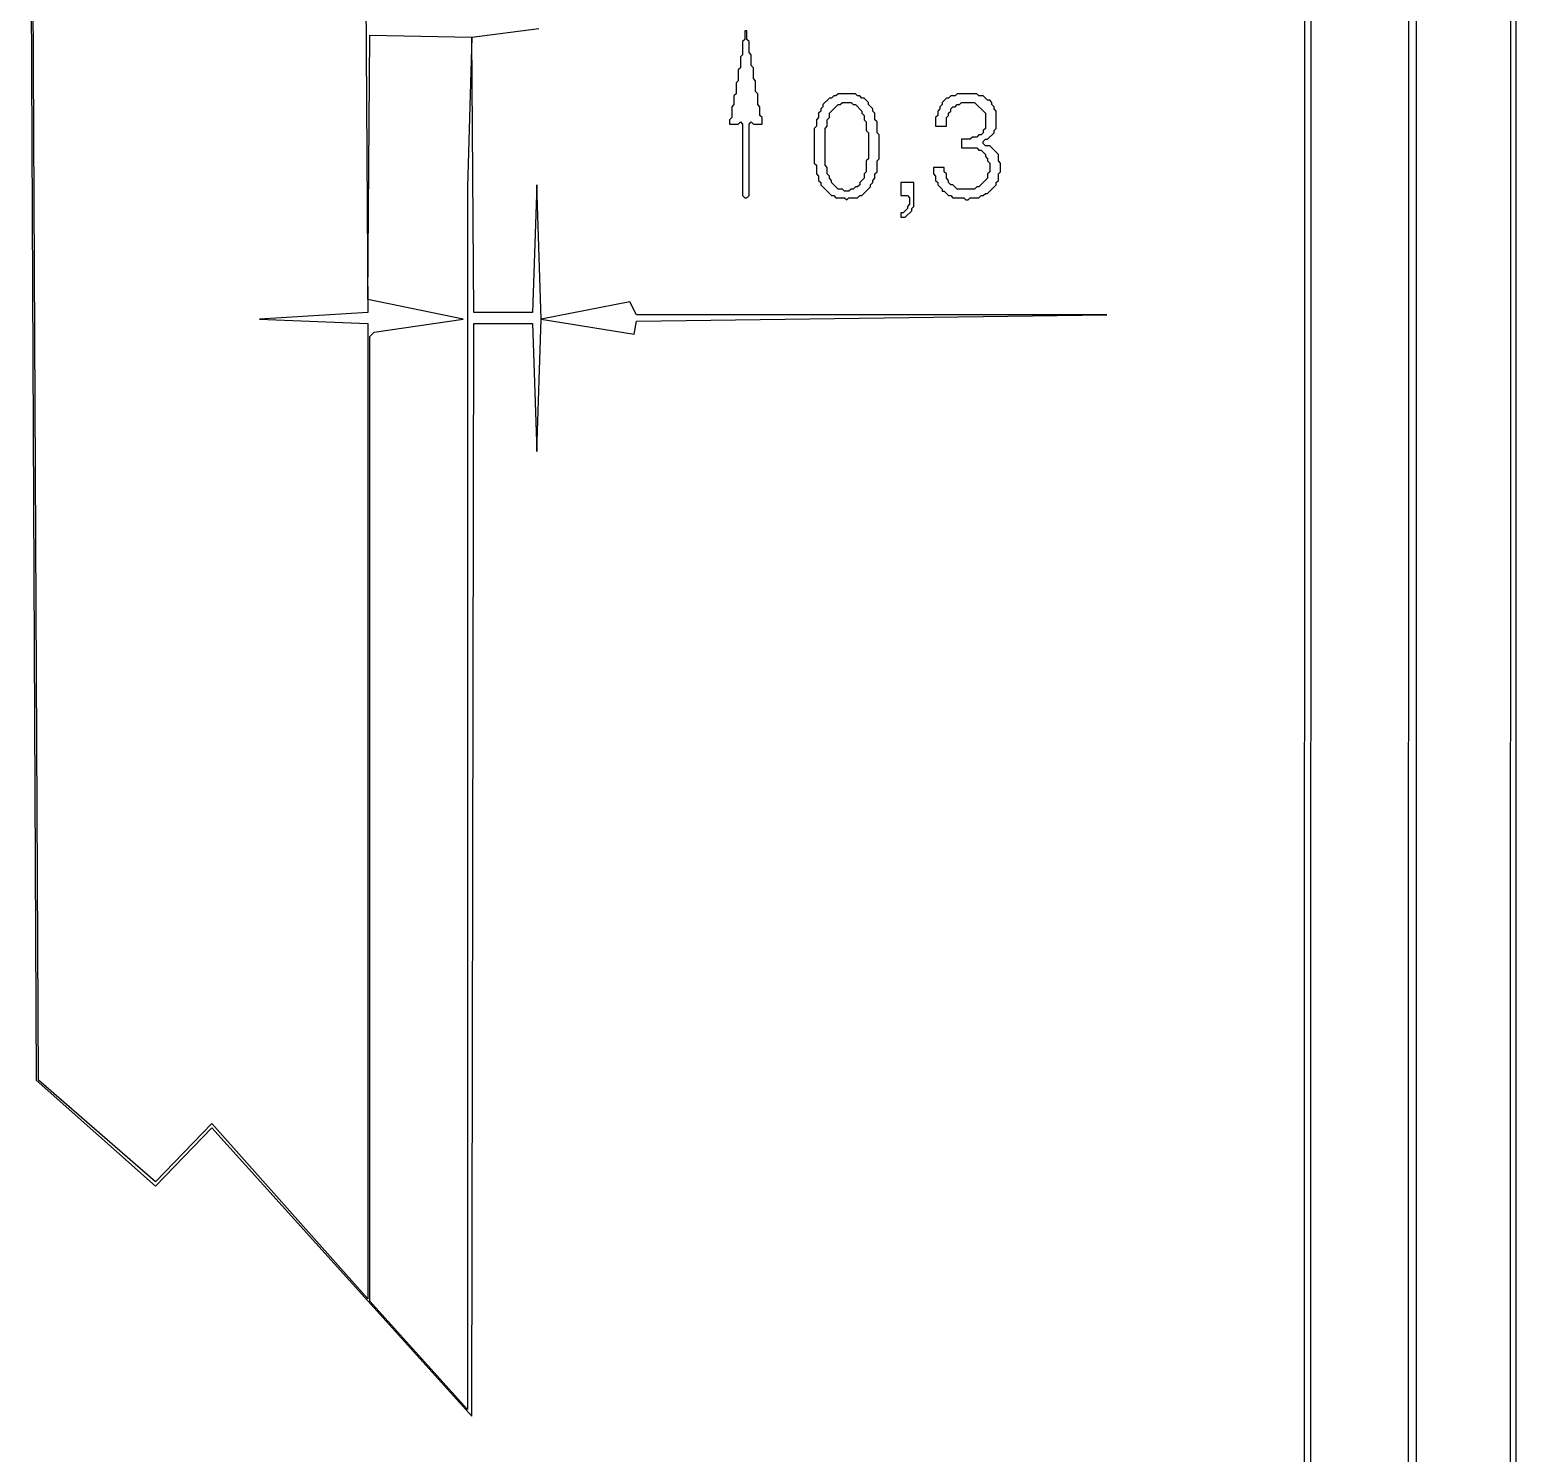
# Model space of a CAD drawing. Extents: x 17 to 323, y -435 to -5.
# Drawn here: x 254.1 to 322.7, y -356.7 to -291.1 of the extents above; entities that cross this region are included whole.
import ezdxf

# ---------------------------------------------------------------- set-up
doc = ezdxf.new("R2010")
doc.units = 0

msp = doc.modelspace()

# ---------------------------------------------------------------- linework, layer by layer
at = {"layer": 'CONTOURS'}
for p, q in [((322.7, -434.9), (322.7, -4.7)), ((322.5, -5.1), (322.4, -434.6)), ((318.1, -430.2), (318.1, -9.5)), ((317.8, -9.8), (317.7, -429.9)), ((313.2, -425.6), (313.3, -14.3)), ((313, -14.6), (312.9, -375)), ((254.1, -275.4), (254.4, -339.5)), ((254.5, -339.5), (254.2, -275.5)), ((269.6, -287.4), (269.7, -304.1)), ((269.7, -303.5), (269.8, -291.3)), ((269.8, -291.3), (274.5, -291.4)), ((274.5, -291.4), (274.3, -298.3)), ((274.5, -291.4), (277.6, -291)), ((274.6, -304.1), (274.5, -291.4)), ((287.1, -291.5), (287, -291.6)), ((287.1, -291.1), (287.1, -291.5)), ((287.2, -291.1), (287.1, -291.1)), ((287.2, -291.5), (287.2, -291.1)), ((287.3, -291.6), (287.2, -291.5)), ((287, -292.2), (286.9, -292.3)), ((287, -291.6), (287, -292.2)), ((287.3, -292.1), (287.3, -291.6)), ((287.4, -292.2), (287.3, -292.1)), ((287.4, -292.7), (287.4, -292.2)), ((286.9, -292.8), (286.8, -292.9)), ((286.8, -292.9), (286.8, -293.4)), ((286.9, -292.3), (286.9, -292.8)), ((287.5, -292.8), (287.4, -292.7)), ((287.5, -293.3), (287.5, -292.8)), ((286.8, -293.4), (286.7, -293.5)), ((286.7, -293.5), (286.7, -294)), ((287.6, -293.4), (287.5, -293.3)), ((287.6, -293.9), (287.6, -293.4)), ((286.7, -294), (286.6, -294.1)), ((286.6, -294.1), (286.6, -294.5)), ((287.7, -294), (287.6, -293.9)), ((287.7, -294.5), (287.7, -294)), ((291, -294.2), (290.7, -294.5)), ((291.1, -294.2), (291, -294.2)), ((291.2, -294.1), (291.1, -294.2)), ((291.3, -294.1), (291.2, -294.1)), ((291.4, -294), (291.3, -294.1)), ((292.2, -294), (291.4, -294)), ((292.3, -294.1), (292.2, -294)), ((292.4, -294.1), (292.3, -294.1)), ((292.5, -294.2), (292.4, -294.1)), ((292.6, -294.2), (292.5, -294.2)), ((292.8, -294.4), (292.6, -294.2)), ((296.4, -294.2), (296.2, -294.4)), ((296.5, -294.2), (296.4, -294.2)), ((296.6, -294.1), (296.5, -294.2)), ((296.8, -294.1), (296.6, -294.1)), ((296.9, -294), (296.8, -294.1)), ((297.8, -294), (296.9, -294)), ((297.9, -294.1), (297.8, -294)), ((298.1, -294.1), (297.9, -294.1)), ((298.3, -294.3), (298.1, -294.1)), ((286.6, -294.5), (286.5, -294.6)), ((286.5, -294.6), (286.5, -295.1)), ((287.8, -294.6), (287.7, -294.5)), ((287.8, -295), (287.8, -294.6)), ((290.6, -294.8), (290.5, -294.9)), ((290.5, -294.9), (290.5, -295.1)), ((290.7, -294.6), (290.6, -294.7)), ((290.6, -294.7), (290.6, -294.8)), ((290.7, -294.5), (290.7, -294.6)), ((291, -294.9), (291.4, -294.5)), ((291, -295.1), (291, -294.9)), ((291.4, -294.5), (291.5, -294.5)), ((291.5, -294.5), (291.6, -294.4)), ((291.6, -294.4), (292, -294.4)), ((292, -294.4), (292.1, -294.5)), ((292.1, -294.5), (292.2, -294.5)), ((292.2, -294.5), (292.5, -294.8)), ((292.5, -294.8), (292.5, -294.9)), ((292.5, -294.9), (292.6, -295)), ((292.8, -294.5), (292.8, -294.4)), ((293, -294.7), (292.8, -294.5)), ((293, -294.8), (293, -294.7)), ((293.1, -294.9), (293, -294.8)), ((293.1, -295.2), (293.1, -294.9)), ((296.1, -294.7), (296, -294.8)), ((296, -294.8), (296, -295)), ((296.2, -294.5), (296.1, -294.6)), ((296.1, -294.6), (296.1, -294.7)), ((296.2, -294.4), (296.2, -294.5)), ((296.5, -294.9), (296.6, -294.8)), ((296.5, -295), (296.5, -294.9)), ((296.6, -294.7), (296.7, -294.6)), ((296.6, -294.8), (296.6, -294.7)), ((296.7, -294.6), (296.8, -294.6)), ((296.8, -294.6), (296.9, -294.5)), ((296.9, -294.5), (297, -294.5)), ((297, -294.5), (297.1, -294.4)), ((297.1, -294.4), (297.7, -294.4)), ((297.7, -294.4), (298.2, -294.9)), ((298.2, -294.9), (298.2, -295.6)), ((298.4, -294.3), (298.3, -294.3)), ((298.5, -294.4), (298.4, -294.3)), ((298.5, -294.5), (298.5, -294.4)), ((298.6, -294.6), (298.5, -294.5)), ((298.6, -294.7), (298.6, -294.6)), ((298.7, -294.8), (298.6, -294.7)), ((298.7, -295.6), (298.7, -294.8)), ((286.5, -295.1), (286.4, -295.2)), ((286.4, -295.2), (286.4, -295.4)), ((286.4, -295.4), (286.8, -295.4)), ((286.8, -295.4), (286.9, -295.3)), ((286.9, -295.3), (287, -295.4)), ((287, -295.4), (287, -298.7)), ((287.3, -295.4), (287.4, -295.3)), ((287.3, -298.7), (287.3, -295.4)), ((287.4, -295.3), (287.5, -295.4)), ((287.5, -295.4), (287.9, -295.4)), ((287.9, -295.1), (287.8, -295)), ((287.9, -295.4), (287.9, -295.1)), ((290.4, -295.5), (290.3, -295.6)), ((290.3, -295.6), (290.3, -297.2)), ((290.5, -295.1), (290.4, -295.2)), ((290.4, -295.2), (290.4, -295.5)), ((290.8, -295.6), (290.9, -295.5)), ((290.8, -297.3), (290.8, -295.6)), ((290.9, -295.2), (291, -295.1)), ((290.9, -295.5), (290.9, -295.2)), ((292.6, -295), (292.6, -295.2)), ((292.6, -295.2), (292.7, -295.3)), ((292.7, -295.3), (292.7, -295.7)), ((293.2, -295.3), (293.1, -295.2)), ((293.2, -295.8), (293.2, -295.3)), ((296, -295), (295.9, -295.1)), ((295.9, -295.1), (295.9, -295.5)), ((295.9, -295.5), (296.4, -295.5)), ((296.4, -295.1), (296.5, -295)), ((296.4, -295.5), (296.4, -295.1)), ((298.2, -295.6), (298.1, -295.7)), ((298.6, -295.7), (298.7, -295.6)), ((292.7, -295.7), (292.8, -295.8)), ((292.8, -295.8), (292.8, -297)), ((293.3, -295.9), (293.2, -295.8)), ((293.3, -297), (293.3, -295.9)), ((297.5, -296.1), (297.1, -296.1)), ((297.1, -296.1), (297.1, -296.5)), ((297.6, -296), (297.5, -296.1)), ((297.8, -296), (297.6, -296)), ((297.9, -295.9), (297.8, -296)), ((298, -295.9), (297.9, -295.9)), ((298.1, -295.8), (298, -295.9)), ((298.1, -295.7), (298.1, -295.8)), ((298.1, -296.2), (298.2, -296.1)), ((298.1, -296.3), (298.1, -296.2)), ((298.2, -296.4), (298.1, -296.3)), ((298.2, -296.1), (298.3, -296.1)), ((298.3, -296.1), (298.6, -295.8)), ((298.6, -295.8), (298.6, -295.7)), ((292.8, -297), (292.7, -297.1)), ((293.2, -297.1), (293.3, -297)), ((297.1, -296.5), (297.8, -296.5)), ((297.8, -296.5), (297.9, -296.6)), ((297.9, -296.6), (298, -296.6)), ((298, -296.6), (298.2, -296.8)), ((298.4, -296.4), (298.2, -296.4)), ((298.2, -296.8), (298.2, -296.9)), ((298.2, -296.9), (298.3, -297)), ((298.3, -297), (298.3, -297.1)), ((298.8, -296.8), (298.4, -296.4)), ((298.8, -297.1), (298.8, -296.8)), ((290.3, -297.2), (290.4, -297.3)), ((290.4, -297.3), (290.4, -297.7)), ((290.4, -297.7), (290.5, -297.8)), ((290.9, -297.4), (290.8, -297.3)), ((290.9, -297.7), (290.9, -297.4)), ((291, -297.8), (290.9, -297.7)), ((292.7, -297.6), (292.6, -297.7)), ((292.6, -297.7), (292.6, -297.9)), ((292.7, -297.1), (292.7, -297.6)), ((293.1, -297.7), (293.2, -297.6)), ((293.1, -297.9), (293.1, -297.7)), ((293.2, -297.6), (293.2, -297.1)), ((296.3, -297.4), (295.8, -297.4)), ((295.8, -297.4), (295.8, -297.7)), ((295.8, -297.7), (295.9, -297.8)), ((296.3, -297.6), (296.3, -297.4)), ((296.4, -297.7), (296.3, -297.6)), ((296.4, -297.9), (296.4, -297.7)), ((298.3, -297.1), (298.4, -297.2)), ((298.4, -297.6), (298.3, -297.7)), ((298.3, -297.7), (298.3, -297.9)), ((298.4, -297.2), (298.4, -297.6)), ((298.9, -297.2), (298.8, -297.1)), ((298.8, -297.7), (298.9, -297.6)), ((298.8, -298), (298.8, -297.7)), ((298.9, -297.6), (298.9, -297.2)), ((274.3, -298.3), (274.3, -354.7)), ((277.5, -298.2), (277.3, -304.1)), ((277.7, -304.4), (277.5, -298.2)), ((290.5, -297.8), (290.5, -298)), ((290.5, -298), (290.6, -298.1)), ((290.6, -298.1), (290.6, -298.2)), ((290.6, -298.2), (291.1, -298.7)), ((291, -297.9), (291, -297.8)), ((291.1, -298), (291, -297.9)), ((291.1, -298.1), (291.1, -298)), ((291.4, -298.4), (291.1, -298.1)), ((291.6, -298.4), (291.4, -298.4)), ((291.7, -298.5), (291.6, -298.4)), ((292, -298.4), (291.9, -298.5)), ((292.1, -298.4), (292, -298.4)), ((292.2, -298.3), (292.1, -298.4)), ((292.3, -298.3), (292.2, -298.3)), ((292.4, -298.2), (292.3, -298.3)), ((292.6, -297.9), (292.4, -298.1)), ((292.4, -298.1), (292.4, -298.2)), ((292.5, -298.7), (292.9, -298.3)), ((292.9, -298.2), (293, -298.1)), ((292.9, -298.3), (292.9, -298.2)), ((293, -298), (293.1, -297.9)), ((293, -298.1), (293, -298)), ((294.9, -298.1), (294.3, -298.1)), ((294.3, -298.1), (294.3, -298.7)), ((294.9, -299.2), (294.9, -298.1)), ((295.9, -297.8), (295.9, -298)), ((295.9, -298), (296, -298.1)), ((296, -298.1), (296, -298.2)), ((296, -298.2), (296.2, -298.4)), ((296.2, -298.4), (296.2, -298.5)), ((296.5, -298), (296.4, -297.9)), ((296.5, -298.1), (296.5, -298)), ((296.6, -298.2), (296.5, -298.1)), ((296.7, -298.2), (296.6, -298.2)), ((296.9, -298.4), (296.7, -298.2)), ((297.7, -298.4), (296.9, -298.4)), ((297.8, -298.3), (297.7, -298.4)), ((297.9, -298.3), (297.8, -298.3)), ((298.3, -297.9), (297.9, -298.3)), ((298.3, -298.6), (298.7, -298.2)), ((298.7, -298.1), (298.8, -298)), ((298.7, -298.2), (298.7, -298.1)), ((287, -298.7), (287.1, -298.8)), ((287.1, -298.8), (287.2, -298.8)), ((287.2, -298.8), (287.3, -298.7)), ((291.1, -298.7), (291.2, -298.7)), ((291.2, -298.7), (291.3, -298.8)), ((291.3, -298.8), (291.7, -298.8)), ((291.9, -298.5), (291.7, -298.5)), ((291.7, -298.8), (291.8, -298.9)), ((291.8, -298.9), (291.9, -298.8)), ((291.9, -298.8), (292.3, -298.8)), ((292.3, -298.8), (292.4, -298.7)), ((292.4, -298.7), (292.5, -298.7)), ((294.3, -298.7), (294.6, -298.7)), ((294.6, -298.7), (294.7, -298.8)), ((294.7, -298.8), (294.7, -299.1)), ((296.2, -298.5), (296.3, -298.5)), ((296.3, -298.5), (296.5, -298.7)), ((296.5, -298.7), (296.6, -298.7)), ((296.6, -298.7), (296.7, -298.8)), ((296.7, -298.8), (297.2, -298.8)), ((297.2, -298.8), (297.3, -298.9)), ((297.3, -298.9), (297.4, -298.9)), ((297.4, -298.9), (297.5, -298.8)), ((297.5, -298.8), (297.9, -298.8)), ((297.9, -298.8), (298, -298.7)), ((298, -298.7), (298.1, -298.7)), ((298.1, -298.7), (298.2, -298.6)), ((298.2, -298.6), (298.3, -298.6)), ((294.4, -299.5), (294.3, -299.5)), ((294.3, -299.5), (294.3, -299.7)), ((294.3, -299.7), (294.5, -299.7)), ((294.6, -299.3), (294.4, -299.5)), ((294.5, -299.7), (294.8, -299.4)), ((294.7, -299.1), (294.6, -299.2)), ((294.6, -299.2), (294.6, -299.3)), ((294.8, -299.3), (294.9, -299.2)), ((294.8, -299.4), (294.8, -299.3)), ((274.1, -304.4), (269.7, -303.5)), ((281.8, -303.6), (277.7, -304.4)), ((282.1, -304.2), (281.8, -303.6)), ((269.7, -304.1), (264.7, -304.4)), ((264.7, -304.4), (269.7, -304.6)), ((270, -305), (274.1, -304.4)), ((277.3, -304.1), (274.6, -304.1)), ((277.5, -310.5), (277.7, -304.4)), ((277.7, -304.4), (282, -305.1)), ((282, -305.1), (282.1, -304.5)), ((282.1, -304.5), (303.8, -304.2)), ((303.8, -304.2), (282.1, -304.2)), ((269.7, -304.6), (269.7, -349.6)), ((269.8, -305.2), (270, -305)), ((269.8, -349.7), (269.8, -305.2)), ((274.5, -355), (274.6, -304.6)), ((274.6, -304.6), (277.3, -304.6)), ((277.3, -304.6), (277.5, -310.5)), ((254.4, -339.5), (259.9, -344.4)), ((259.9, -344.2), (254.5, -339.5)), ((262.5, -341.5), (259.9, -344.2)), ((269.7, -349.6), (262.5, -341.5)), ((259.9, -344.4), (262.5, -341.7)), ((262.5, -341.7), (274.5, -355)), ((274.3, -354.7), (269.8, -349.7))]:
    msp.add_line(p, q, dxfattribs=at)

doc.saveas('drawing.dxf')
